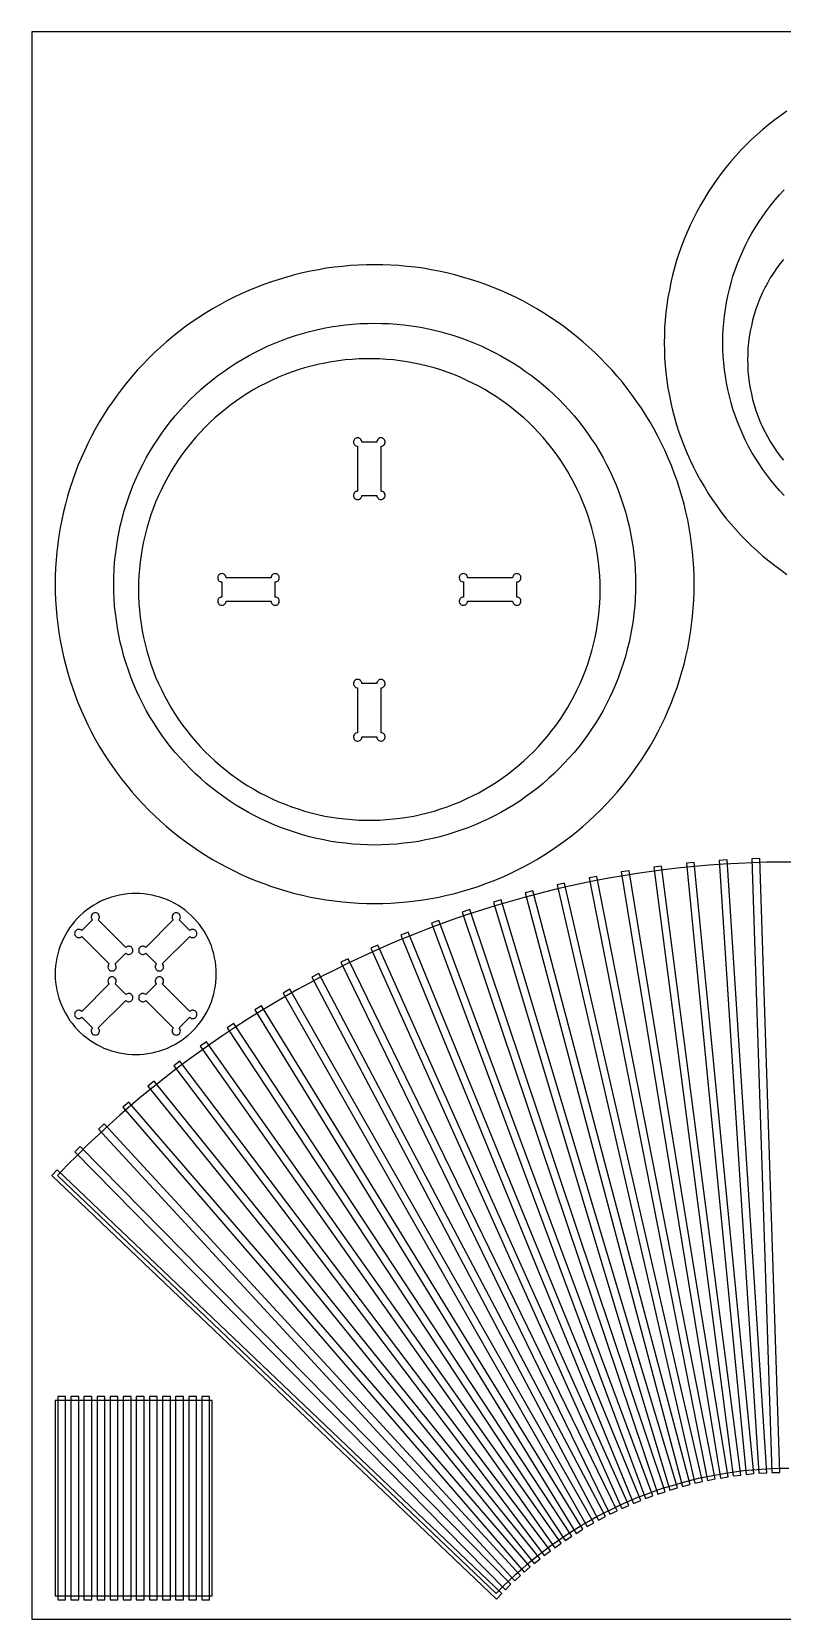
# Model space of a CAD drawing. Extents: x 0 to 2440, y 0 to 1220.
# Drawn here: x 0 to 577, y 0 to 1220 of the extents above; entities that cross this region are included whole.
import ezdxf

# ---------------------------------------------------------------- set-up
doc = ezdxf.new("R2010")
doc.units = 0
for name, color, linetype in [('COUPE', 1, 'Continuous'), ('PLANCHE', 8, 'Continuous'), ('POCHE_KERF_15MM', 5, 'Continuous')]:
    doc.layers.add(name, color=color, linetype=linetype)

msp = doc.modelspace()

# ---------------------------------------------------------------- linework, layer by layer
at = {"layer": 'COUPE'}
for points in [[(580.3, 1159), (575.6, 1155.6), (570.9, 1152.2), (566.3, 1148.6), (561.8, 1144.9), (557.4, 1141), (553.1, 1137.1), (549, 1133), (544.9, 1128.9), (541, 1124.6), (537.1, 1120.2), (533.4, 1115.7), (529.8, 1111.1), (526.4, 1106.4), (523, 1101.7), (519.8, 1096.8), (516.8, 1091.8), (513.8, 1086.8), (511, 1081.7), (508.4, 1076.5), (505.9, 1071.3), (503.5, 1066), (501.3, 1060.6), (499.2, 1055.1), (497.3, 1049.6), (495.5, 1044.1), (493.8, 1038.5), (492.4, 1032.9), (491, 1027.2), (489.9, 1021.5), (488.8, 1015.8), (488, 1010), (487.3, 1004.2), (486.7, 998.4), (486.3, 992.6), (486.1, 986.8), (486, 981), (486.1, 975.2), (486.3, 969.4), (486.7, 963.6), (487.3, 957.8), (488, 952), (488.8, 946.2), (489.9, 940.5), (491, 934.8), (492.4, 929.1), (493.8, 923.5), (495.5, 917.9), (497.3, 912.4), (499.2, 906.9), (501.3, 901.4), (503.5, 896), (505.9, 890.7), (508.4, 885.5), (511, 880.3), (513.8, 875.2), (516.8, 870.2), (519.8, 865.2), (523, 860.3), (526.4, 855.6), (529.8, 850.9), (533.4, 846.3), (537.1, 841.8), (541, 837.4), (544.9, 833.1), (549, 829), (553.1, 824.9), (557.4, 821), (561.8, 817.1), (566.3, 813.4), (570.9, 809.8), (575.6, 806.4), (580.3, 803)], [(578.1, 863.6), (574.5, 867.4), (571.1, 871.3), (567.9, 875.3), (564.7, 879.4), (561.7, 883.6), (558.8, 887.9), (556, 892.3), (553.3, 896.7), (550.8, 901.3), (548.5, 905.9), (546.3, 910.6), (544.2, 915.3), (542.3, 920.2), (540.5, 925), (538.8, 929.9), (537.4, 934.9), (536, 939.9), (534.9, 945), (533.8, 950.1), (533, 955.2), (532.3, 960.3), (531.7, 965.5), (531.3, 970.6), (531.1, 975.8), (531, 981), (531.1, 986.2), (531.3, 991.4), (531.7, 996.5), (532.3, 1001.7), (533, 1006.8), (533.8, 1011.9), (534.9, 1017), (536, 1022.1), (537.4, 1027.1), (538.8, 1032.1), (540.5, 1037), (542.3, 1041.8), (544.2, 1046.7), (546.3, 1051.4), (548.5, 1056.1), (550.8, 1060.7), (553.3, 1065.3), (556, 1069.7), (558.8, 1074.1), (561.7, 1078.4), (564.7, 1082.6), (567.9, 1086.7), (571.1, 1090.7), (574.5, 1094.6), (578.1, 1098.4)], [(577.6, 1045.1), (574.9, 1041.7), (572.3, 1038.1), (569.8, 1034.5), (567.4, 1030.8), (565.2, 1026.9), (563.2, 1023.1), (561.3, 1019.1), (559.5, 1015.1), (557.9, 1011), (556.4, 1006.8), (555.1, 1002.6), (553.9, 998.4), (552.9, 994.1), (552, 989.8), (551.3, 985.5), (550.7, 981.1), (550.3, 976.7), (550.1, 972.3), (550, 967.9), (550.1, 963.5), (550.3, 959.1), (550.7, 954.7), (551.3, 950.4), (552, 946), (552.9, 941.7), (553.9, 937.4), (555.1, 933.2), (556.4, 929), (557.9, 924.8), (559.5, 920.7), (561.3, 916.7), (563.2, 912.8), (565.2, 908.9), (567.4, 905.1), (569.8, 901.3), (572.3, 897.7), (574.9, 894.1), (577.6, 890.7)], [(587.2, 581.8), (576.1, 581.8), (564.9, 581.7), (553.8, 581.3), (542.7, 580.9), (531.6, 580.2), (520.5, 579.4), (509.4, 578.5), (498.4, 577.4), (487.3, 576.1), (476.3, 574.7), (465.3, 573.1), (454.3, 571.3), (443.4, 569.4), (432.4, 567.4), (421.5, 565.1), (410.7, 562.8), (399.8, 560.3), (389, 557.6), (378.3, 554.7), (367.6, 551.7), (356.9, 548.6), (346.3, 545.3), (335.7, 541.9), (325.2, 538.3), (314.7, 534.5), (304.3, 530.6), (294, 526.6), (283.7, 522.4), (273.4, 518), (263.2, 513.5), (253.1, 508.9), (243.1, 504.1), (233.1, 499.2), (223.2, 494.1), (213.4, 488.9), (203.6, 483.6), (194, 478.1), (184.4, 472.5), (174.9, 466.7), (165.4, 460.8), (156.1, 454.8), (146.8, 448.6), (137.7, 442.3), (128.6, 435.9), (119.6, 429.4), (110.7, 422.7), (101.9, 415.9), (93.2, 408.9), (84.6, 401.9), (76.1, 394.7), (67.8, 387.4), (59.5, 380), (51.3, 372.4), (43.2, 364.8), (35.3, 357), (27.4, 349.1), (19.7, 341.1), (356.9, 19.8), (361.7, 24.8), (366.7, 29.7), (371.8, 34.5), (377, 39.1), (382.3, 43.7), (387.7, 48.1), (393.2, 52.4), (398.8, 56.6), (404.5, 60.6), (410.3, 64.5), (416.1, 68.3), (422.1, 72), (428.1, 75.5), (434.2, 78.9), (440.4, 82.1), (446.7, 85.2), (453, 88.2), (459.4, 91), (465.8, 93.7), (472.3, 96.2), (478.9, 98.6), (485.5, 100.9), (492.2, 102.9), (498.9, 104.9), (505.6, 106.7), (512.4, 108.3), (519.2, 109.8), (526.1, 111.1), (533, 112.3), (539.9, 113.3), (546.8, 114.2), (553.7, 114.9), (560.7, 115.4), (567.7, 115.8), (574.6, 116), (581.6, 116.1)]]:
    msp.add_lwpolyline(points, dxfattribs=at)
for points in [[(509, 795.5), (508.9, 801.7), (508.7, 807.9), (508.3, 814.1), (507.7, 820.3), (507, 826.5), (506.2, 832.7), (505.1, 838.8), (504, 844.9), (502.6, 851), (501.2, 857), (499.5, 863), (497.7, 869), (495.8, 874.9), (493.7, 880.8), (491.5, 886.6), (489.1, 892.3), (486.6, 898), (483.9, 903.6), (481.1, 909.2), (478.2, 914.6), (475.1, 920), (471.8, 925.4), (468.5, 930.6), (465, 935.7), (461.4, 940.8), (457.6, 945.8), (453.8, 950.6), (449.8, 955.4), (445.7, 960.1), (441.4, 964.6), (437.1, 969.1), (432.6, 973.4), (428.1, 977.7), (423.4, 981.8), (418.6, 985.8), (413.8, 989.6), (408.8, 993.4), (403.7, 997), (398.6, 1000.5), (393.4, 1003.8), (388, 1007.1), (382.6, 1010.2), (377.2, 1013.1), (371.6, 1015.9), (366, 1018.6), (360.3, 1021.1), (354.6, 1023.5), (348.8, 1025.7), (342.9, 1027.8), (337, 1029.7), (331, 1031.5), (325, 1033.2), (319, 1034.6), (312.9, 1036), (306.8, 1037.1), (300.7, 1038.2), (294.5, 1039), (288.3, 1039.7), (282.1, 1040.3), (275.9, 1040.7), (269.7, 1040.9), (263.5, 1041), (257.3, 1040.9), (251.1, 1040.7), (244.9, 1040.3), (238.7, 1039.7), (232.5, 1039), (226.3, 1038.2), (220.2, 1037.1), (214.1, 1036), (208, 1034.6), (202, 1033.2), (196, 1031.5), (190, 1029.7), (184.1, 1027.8), (178.2, 1025.7), (172.4, 1023.5), (166.7, 1021.1), (161, 1018.6), (155.4, 1015.9), (149.8, 1013.1), (144.4, 1010.2), (139, 1007.1), (133.6, 1003.8), (128.4, 1000.5), (123.3, 997), (118.2, 993.4), (113.2, 989.6), (108.4, 985.8), (103.6, 981.8), (98.9, 977.7), (94.4, 973.4), (89.9, 969.1), (85.6, 964.6), (81.3, 960.1), (77.2, 955.4), (73.2, 950.6), (69.4, 945.8), (65.6, 940.8), (62, 935.7), (58.5, 930.6), (55.2, 925.4), (51.9, 920), (48.8, 914.6), (45.9, 909.2), (43.1, 903.6), (40.4, 898), (37.9, 892.3), (35.5, 886.6), (33.3, 880.8), (31.2, 874.9), (29.3, 869), (27.5, 863), (25.8, 857), (24.4, 851), (23, 844.9), (21.9, 838.8), (20.8, 832.7), (20, 826.5), (19.3, 820.3), (18.7, 814.1), (18.3, 807.9), (18.1, 801.7), (18, 795.5), (18.1, 789.3), (18.3, 783.1), (18.7, 776.9), (19.3, 770.7), (20, 764.5), (20.8, 758.3), (21.9, 752.2), (23, 746.1), (24.4, 740), (25.8, 734), (27.5, 728), (29.3, 722), (31.2, 716.1), (33.3, 710.2), (35.5, 704.4), (37.9, 698.7), (40.4, 693), (43.1, 687.4), (45.9, 681.8), (48.8, 676.4), (51.9, 671), (55.2, 665.6), (58.5, 660.4), (62, 655.3), (65.6, 650.2), (69.4, 645.2), (73.2, 640.4), (77.2, 635.6), (81.3, 630.9), (85.6, 626.4), (89.9, 621.9), (94.4, 617.6), (98.9, 613.3), (103.6, 609.2), (108.4, 605.2), (113.2, 601.4), (118.2, 597.6), (123.3, 594), (128.4, 590.5), (133.6, 587.2), (139, 583.9), (144.4, 580.8), (149.8, 577.9), (155.4, 575.1), (161, 572.4), (166.7, 569.9), (172.4, 567.5), (178.2, 565.3), (184.1, 563.2), (190, 561.3), (196, 559.5), (202, 557.8), (208, 556.4), (214.1, 555), (220.2, 553.9), (226.3, 552.8), (232.5, 552), (238.7, 551.3), (244.9, 550.7), (251.1, 550.3), (257.3, 550.1), (263.5, 550), (269.7, 550.1), (275.9, 550.3), (282.1, 550.7), (288.3, 551.3), (294.5, 552), (300.7, 552.8), (306.8, 553.9), (312.9, 555), (319, 556.4), (325, 557.8), (331, 559.5), (337, 561.3), (342.9, 563.2), (348.8, 565.3), (354.6, 567.5), (360.3, 569.9), (366, 572.4), (371.6, 575.1), (377.2, 577.9), (382.6, 580.8), (388, 583.9), (393.4, 587.2), (398.6, 590.5), (403.7, 594), (408.8, 597.6), (413.8, 601.4), (418.6, 605.2), (423.4, 609.2), (428.1, 613.3), (432.6, 617.6), (437.1, 621.9), (441.4, 626.4), (445.7, 630.9), (449.8, 635.6), (453.8, 640.4), (457.6, 645.2), (461.4, 650.2), (465, 655.3), (468.5, 660.4), (471.8, 665.6), (475.1, 671), (478.2, 676.4), (481.1, 681.8), (483.9, 687.4), (486.6, 693), (489.1, 698.7), (491.5, 704.4), (493.7, 710.2), (495.8, 716.1), (497.7, 722), (499.5, 728), (501.2, 734), (502.6, 740), (504, 746.1), (505.1, 752.2), (506.2, 758.3), (507, 764.5), (507.7, 770.7), (508.3, 776.9), (508.7, 783.1), (508.9, 789.3)], [(63, 795.5), (63.1, 801.1), (63.3, 806.7), (63.7, 812.4), (64.3, 817.9), (65, 823.5), (65.8, 829.1), (66.9, 834.6), (68, 840.1), (69.4, 845.6), (70.8, 851), (72.5, 856.4), (74.3, 861.7), (76.2, 867), (78.3, 872.2), (80.5, 877.4), (82.9, 882.5), (85.4, 887.5), (88, 892.5), (90.8, 897.4), (93.7, 902.2), (96.8, 906.9), (100, 911.5), (103.3, 916.1), (106.7, 920.5), (110.3, 924.9), (114, 929.1), (117.8, 933.2), (121.7, 937.3), (125.8, 941.2), (129.9, 945), (134.1, 948.7), (138.5, 952.3), (142.9, 955.7), (147.5, 959), (152.1, 962.2), (156.8, 965.3), (161.6, 968.2), (166.5, 971), (171.5, 973.6), (176.5, 976.1), (181.6, 978.5), (186.8, 980.7), (192, 982.8), (197.3, 984.7), (202.6, 986.5), (208, 988.2), (213.4, 989.6), (218.9, 991), (224.4, 992.1), (229.9, 993.2), (235.5, 994), (241.1, 994.7), (246.6, 995.3), (252.3, 995.7), (257.9, 995.9), (263.5, 996), (269.1, 995.9), (274.7, 995.7), (280.4, 995.3), (285.9, 994.7), (291.5, 994), (297.1, 993.2), (302.6, 992.1), (308.1, 991), (313.6, 989.6), (319, 988.2), (324.4, 986.5), (329.7, 984.7), (335, 982.8), (340.2, 980.7), (345.4, 978.5), (350.5, 976.1), (355.5, 973.6), (360.5, 971), (365.4, 968.2), (370.2, 965.3), (374.9, 962.2), (379.5, 959), (384.1, 955.7), (388.5, 952.3), (392.9, 948.7), (397.1, 945), (401.2, 941.2), (405.3, 937.3), (409.2, 933.2), (413, 929.1), (416.7, 924.9), (420.3, 920.5), (423.7, 916.1), (427, 911.5), (430.2, 906.9), (433.3, 902.2), (436.2, 897.4), (439, 892.5), (441.6, 887.5), (444.1, 882.5), (446.5, 877.4), (448.7, 872.2), (450.8, 867), (452.7, 861.7), (454.5, 856.4), (456.2, 851), (457.6, 845.6), (459, 840.1), (460.1, 834.6), (461.2, 829.1), (462, 823.5), (462.7, 817.9), (463.3, 812.4), (463.7, 806.7), (463.9, 801.1), (464, 795.5), (463.9, 789.9), (463.7, 784.3), (463.3, 778.6), (462.7, 773.1), (462, 767.5), (461.2, 761.9), (460.1, 756.4), (459, 750.9), (457.6, 745.4), (456.2, 740), (454.5, 734.6), (452.7, 729.3), (450.8, 724), (448.7, 718.8), (446.5, 713.6), (444.1, 708.5), (441.6, 703.5), (439, 698.5), (436.2, 693.6), (433.3, 688.8), (430.2, 684.1), (427, 679.5), (423.7, 674.9), (420.3, 670.5), (416.7, 666.1), (413, 661.9), (409.2, 657.8), (405.3, 653.7), (401.2, 649.8), (397.1, 646), (392.9, 642.3), (388.5, 638.7), (384.1, 635.3), (379.5, 632), (374.9, 628.8), (370.2, 625.7), (365.4, 622.8), (360.5, 620), (355.5, 617.4), (350.5, 614.9), (345.4, 612.5), (340.2, 610.3), (335, 608.2), (329.7, 606.3), (324.4, 604.5), (319, 602.8), (313.6, 601.4), (308.1, 600), (302.6, 598.9), (297.1, 597.8), (291.5, 597), (285.9, 596.3), (280.4, 595.7), (274.7, 595.3), (269.1, 595.1), (263.5, 595), (257.9, 595.1), (252.3, 595.3), (246.6, 595.7), (241.1, 596.3), (235.5, 597), (229.9, 597.8), (224.4, 598.9), (218.9, 600), (213.4, 601.4), (208, 602.8), (202.6, 604.5), (197.3, 606.3), (192, 608.2), (186.8, 610.3), (181.6, 612.5), (176.5, 614.9), (171.5, 617.4), (166.5, 620), (161.6, 622.8), (156.8, 625.7), (152.1, 628.8), (147.5, 632), (142.9, 635.3), (138.5, 638.7), (134.1, 642.3), (129.9, 646), (125.8, 649.8), (121.7, 653.7), (117.8, 657.8), (114, 661.9), (110.3, 666.1), (106.7, 670.5), (103.3, 674.9), (100, 679.5), (96.8, 684.1), (93.7, 688.8), (90.8, 693.6), (88, 698.5), (85.4, 703.5), (82.9, 708.5), (80.5, 713.6), (78.3, 718.8), (76.2, 724), (74.3, 729.3), (72.5, 734.6), (70.8, 740), (69.4, 745.4), (68, 750.9), (66.9, 756.4), (65.8, 761.9), (65, 767.5), (64.3, 773.1), (63.7, 778.6), (63.3, 784.3), (63.1, 789.9)], [(436.7, 791.4), (436.7, 796.7), (436.4, 802), (436, 807.3), (435.5, 812.5), (434.8, 817.8), (433.9, 823), (432.9, 828.3), (431.7, 833.4), (430.4, 838.6), (428.9, 843.7), (427.2, 848.7), (425.4, 853.7), (423.5, 858.6), (421.4, 863.5), (419.2, 868.3), (416.8, 873.1), (414.3, 877.8), (411.6, 882.3), (408.8, 886.9), (405.9, 891.3), (402.9, 895.6), (399.7, 899.9), (396.4, 904), (392.9, 908.1), (389.4, 912), (385.7, 915.9), (381.9, 919.6), (378.1, 923.2), (374.1, 926.7), (370, 930), (365.8, 933.3), (361.5, 936.4), (357.1, 939.4), (352.6, 942.3), (348.1, 945), (343.4, 947.6), (338.7, 950), (333.9, 952.3), (329.1, 954.5), (324.2, 956.5), (319.2, 958.3), (314.2, 960.1), (309.1, 961.6), (304, 963), (298.8, 964.3), (293.7, 965.4), (288.4, 966.3), (283.2, 967.1), (277.9, 967.8), (272.6, 968.2), (267.3, 968.6), (262, 968.7), (256.7, 968.7), (251.4, 968.6), (246.1, 968.2), (240.8, 967.8), (235.6, 967.1), (230.3, 966.3), (225.1, 965.4), (219.9, 964.3), (214.7, 963), (209.6, 961.6), (204.6, 960.1), (199.5, 958.3), (194.6, 956.5), (189.7, 954.5), (184.8, 952.3), (180, 950), (175.3, 947.6), (170.7, 945), (166.1, 942.3), (161.7, 939.4), (157.3, 936.4), (153, 933.3), (148.8, 930), (144.7, 926.7), (140.7, 923.2), (136.8, 919.6), (133, 915.9), (129.3, 912), (125.8, 908.1), (122.4, 904), (119.1, 899.9), (115.9, 895.6), (112.8, 891.3), (109.9, 886.9), (107.1, 882.3), (104.5, 877.8), (101.9, 873.1), (99.6, 868.3), (97.3, 863.5), (95.2, 858.6), (93.3, 853.7), (91.5, 848.7), (89.9, 843.7), (88.4, 838.6), (87.1, 833.4), (85.9, 828.3), (84.9, 823), (84, 817.8), (83.3, 812.5), (82.7, 807.3), (82.3, 802), (82.1, 796.7), (82, 791.4), (82.1, 786.1), (82.3, 780.8), (82.7, 775.5), (83.3, 770.2), (84, 764.9), (84.9, 759.7), (85.9, 754.5), (87.1, 749.3), (88.4, 744.2), (89.9, 739.1), (91.5, 734), (93.3, 729), (95.2, 724.1), (97.3, 719.2), (99.6, 714.4), (101.9, 709.7), (104.5, 705), (107.1, 700.4), (109.9, 695.9), (112.8, 691.5), (115.9, 687.1), (119.1, 682.9), (122.4, 678.7), (125.8, 674.7), (129.3, 670.7), (133, 666.9), (136.8, 663.2), (140.7, 659.6), (144.7, 656.1), (148.8, 652.7), (153, 649.5), (157.3, 646.3), (161.7, 643.3), (166.1, 640.5), (170.7, 637.8), (175.3, 635.2), (180, 632.7), (184.8, 630.4), (189.7, 628.3), (194.6, 626.3), (199.5, 624.4), (204.6, 622.7), (209.6, 621.1), (214.7, 619.7), (219.9, 618.4), (225.1, 617.3), (230.3, 616.4), (235.6, 615.6), (240.8, 615), (246.1, 614.5), (251.4, 614.2), (256.7, 614), (262, 614), (267.3, 614.2), (272.6, 614.5), (277.9, 615), (283.2, 615.6), (288.4, 616.4), (293.7, 617.3), (298.8, 618.4), (304, 619.7), (309.1, 621.1), (314.2, 622.7), (319.2, 624.4), (324.2, 626.3), (329.1, 628.3), (333.9, 630.4), (338.7, 632.7), (343.4, 635.2), (348.1, 637.8), (352.6, 640.5), (357.1, 643.3), (361.5, 646.3), (365.8, 649.5), (370, 652.7), (374.1, 656.1), (378.1, 659.6), (381.9, 663.2), (385.7, 666.9), (389.4, 670.7), (392.9, 674.7), (396.4, 678.7), (399.7, 682.9), (402.9, 687.1), (405.9, 691.5), (408.8, 695.9), (411.6, 700.4), (414.3, 705), (416.8, 709.7), (419.2, 714.4), (421.4, 719.2), (423.5, 724.1), (425.4, 729), (427.2, 734), (428.9, 739.1), (430.4, 744.2), (431.7, 749.3), (432.9, 754.5), (433.9, 759.7), (434.8, 764.9), (435.5, 770.2), (436, 775.5), (436.4, 780.8), (436.7, 786.1)], [(265.2, 863.7), (265.2, 863), (265.5, 862.4), (265.8, 861.8), (266.3, 861.3), (266.8, 860.9), (267.5, 860.6), (268.1, 860.5), (268.8, 860.5), (269.5, 860.7), (270.1, 861), (270.6, 861.4), (271.1, 862), (271.4, 862.6), (271.5, 863.2), (271.6, 863.9), (271.4, 864.6), (271.2, 865.2), (270.8, 865.8), (270.3, 866.3), (269.7, 866.6), (269.1, 866.8), (268.4, 866.9), (268.4, 901.5), (269.1, 901.6), (269.7, 901.8), (270.3, 902.1), (270.8, 902.6), (271.2, 903.2), (271.4, 903.8), (271.6, 904.5), (271.5, 905.1), (271.4, 905.8), (271.1, 906.4), (270.6, 907), (270.1, 907.4), (269.5, 907.7), (268.8, 907.9), (268.1, 907.9), (267.5, 907.8), (266.8, 907.5), (266.3, 907.1), (265.8, 906.6), (265.5, 906), (265.2, 905.4), (265.2, 904.7), (253.6, 904.7), (253.5, 905.4), (253.3, 906), (252.9, 906.6), (252.5, 907.1), (251.9, 907.5), (251.3, 907.8), (250.6, 907.9), (249.9, 907.9), (249.3, 907.7), (248.6, 907.4), (248.1, 907), (247.7, 906.4), (247.4, 905.8), (247.2, 905.1), (247.2, 904.5), (247.3, 903.8), (247.6, 903.2), (248, 902.6), (248.5, 902.1), (249, 901.8), (249.7, 901.6), (250.4, 901.5), (250.4, 866.9), (249.7, 866.8), (249, 866.6), (248.5, 866.3), (248, 865.8), (247.6, 865.2), (247.3, 864.6), (247.2, 863.9), (247.2, 863.2), (247.4, 862.6), (247.7, 862), (248.1, 861.4), (248.6, 861), (249.3, 860.7), (249.9, 860.5), (250.6, 860.5), (251.3, 860.6), (251.9, 860.9), (252.5, 861.3), (252.9, 861.8), (253.3, 862.4), (253.5, 863), (253.6, 863.7)], [(146.1, 785.6), (145.4, 785.5), (144.7, 785.3), (144.1, 784.9), (143.6, 784.5), (143.2, 783.9), (143, 783.3), (142.9, 782.6), (142.9, 781.9), (143.1, 781.3), (143.4, 780.6), (143.8, 780.1), (144.3, 779.7), (144.9, 779.4), (145.6, 779.2), (146.3, 779.2), (147, 779.3), (147.6, 779.6), (148.2, 780), (148.6, 780.5), (149, 781), (149.2, 781.7), (149.3, 782.4), (183.9, 782.4), (183.9, 781.7), (184.1, 781), (184.5, 780.5), (185, 780), (185.5, 779.6), (186.2, 779.3), (186.8, 779.2), (187.5, 779.2), (188.2, 779.4), (188.8, 779.7), (189.3, 780.1), (189.7, 780.6), (190.1, 781.3), (190.2, 781.9), (190.2, 782.6), (190.1, 783.3), (189.9, 783.9), (189.5, 784.5), (189, 784.9), (188.4, 785.3), (187.7, 785.5), (187.1, 785.6), (187.1, 797.2), (187.7, 797.2), (188.4, 797.5), (189, 797.8), (189.5, 798.3), (189.9, 798.8), (190.1, 799.5), (190.2, 800.1), (190.2, 800.8), (190.1, 801.5), (189.7, 802.1), (189.3, 802.6), (188.8, 803.1), (188.2, 803.4), (187.5, 803.5), (186.8, 803.6), (186.2, 803.4), (185.5, 803.2), (185, 802.8), (184.5, 802.3), (184.1, 801.7), (183.9, 801.1), (183.9, 800.4), (149.3, 800.4), (149.2, 801.1), (149, 801.7), (148.6, 802.3), (148.2, 802.8), (147.6, 803.2), (147, 803.4), (146.3, 803.6), (145.6, 803.5), (144.9, 803.4), (144.3, 803.1), (143.8, 802.6), (143.4, 802.1), (143.1, 801.5), (142.9, 800.8), (142.9, 800.1), (143, 799.5), (143.2, 798.8), (143.6, 798.3), (144.1, 797.8), (144.7, 797.5), (145.4, 797.2), (146.1, 797.2)], [(331.7, 785.6), (331, 785.5), (330.4, 785.3), (329.8, 784.9), (329.3, 784.5), (328.9, 783.9), (328.6, 783.3), (328.5, 782.6), (328.5, 781.9), (328.7, 781.3), (329, 780.6), (329.4, 780.1), (330, 779.7), (330.6, 779.4), (331.2, 779.2), (331.9, 779.2), (332.6, 779.3), (333.2, 779.6), (333.8, 780), (334.3, 780.5), (334.6, 781), (334.8, 781.7), (334.9, 782.4), (369.5, 782.4), (369.6, 781.7), (369.8, 781), (370.1, 780.5), (370.6, 780), (371.2, 779.6), (371.8, 779.3), (372.5, 779.2), (373.1, 779.2), (373.8, 779.4), (374.4, 779.7), (375, 780.1), (375.4, 780.6), (375.7, 781.3), (375.9, 781.9), (375.9, 782.6), (375.8, 783.3), (375.5, 783.9), (375.1, 784.5), (374.6, 784.9), (374, 785.3), (373.4, 785.5), (372.7, 785.6), (372.7, 797.2), (373.4, 797.2), (374, 797.5), (374.6, 797.8), (375.1, 798.3), (375.5, 798.8), (375.8, 799.5), (375.9, 800.1), (375.9, 800.8), (375.7, 801.5), (375.4, 802.1), (375, 802.6), (374.4, 803.1), (373.8, 803.4), (373.1, 803.5), (372.5, 803.6), (371.8, 803.4), (371.2, 803.2), (370.6, 802.8), (370.1, 802.3), (369.8, 801.7), (369.6, 801.1), (369.5, 800.4), (334.9, 800.4), (334.8, 801.1), (334.6, 801.7), (334.3, 802.3), (333.8, 802.8), (333.2, 803.2), (332.6, 803.4), (331.9, 803.6), (331.2, 803.5), (330.6, 803.4), (330, 803.1), (329.4, 802.6), (329, 802.1), (328.7, 801.5), (328.5, 800.8), (328.5, 800.1), (328.6, 799.5), (328.9, 798.8), (329.3, 798.3), (329.8, 797.8), (330.4, 797.5), (331, 797.2), (331.7, 797.2)], [(265.2, 678.1), (265.2, 677.4), (265.5, 676.7), (265.8, 676.1), (266.3, 675.6), (266.8, 675.2), (267.5, 675), (268.1, 674.9), (268.8, 674.9), (269.5, 675.1), (270.1, 675.4), (270.6, 675.8), (271.1, 676.3), (271.4, 676.9), (271.5, 677.6), (271.6, 678.3), (271.4, 679), (271.2, 679.6), (270.8, 680.2), (270.3, 680.6), (269.7, 681), (269.1, 681.2), (268.4, 681.3), (268.4, 715.9), (269.1, 715.9), (269.7, 716.1), (270.3, 716.5), (270.8, 717), (271.2, 717.5), (271.4, 718.2), (271.6, 718.8), (271.5, 719.5), (271.4, 720.2), (271.1, 720.8), (270.6, 721.3), (270.1, 721.7), (269.5, 722.1), (268.8, 722.2), (268.1, 722.2), (267.5, 722.1), (266.8, 721.9), (266.3, 721.5), (265.8, 721), (265.5, 720.4), (265.2, 719.7), (265.2, 719.1), (253.6, 719.1), (253.5, 719.7), (253.3, 720.4), (252.9, 721), (252.5, 721.5), (251.9, 721.9), (251.3, 722.1), (250.6, 722.2), (249.9, 722.2), (249.3, 722.1), (248.6, 721.7), (248.1, 721.3), (247.7, 720.8), (247.4, 720.2), (247.2, 719.5), (247.2, 718.8), (247.3, 718.2), (247.6, 717.5), (248, 717), (248.5, 716.5), (249, 716.1), (249.7, 715.9), (250.4, 715.9), (250.4, 681.3), (249.7, 681.2), (249, 681), (248.5, 680.6), (248, 680.2), (247.6, 679.6), (247.3, 679), (247.2, 678.3), (247.2, 677.6), (247.4, 676.9), (247.7, 676.3), (248.1, 675.8), (248.6, 675.4), (249.3, 675.1), (249.9, 674.9), (250.6, 674.9), (251.3, 675), (251.9, 675.2), (252.5, 675.6), (252.9, 676.1), (253.3, 676.7), (253.5, 677.4), (253.6, 678.1)], [(141.8, 495.9), (141.7, 499), (141.5, 502.2), (141.1, 505.3), (140.5, 508.4), (139.8, 511.4), (139, 514.4), (138, 517.4), (136.8, 520.3), (135.5, 523.2), (134, 525.9), (132.4, 528.7), (130.7, 531.3), (128.9, 533.8), (126.9, 536.2), (124.8, 538.6), (122.6, 540.8), (120.2, 542.9), (117.8, 544.9), (115.3, 546.7), (112.7, 548.4), (109.9, 550), (107.2, 551.5), (104.3, 552.8), (101.4, 554), (98.4, 555), (95.4, 555.8), (92.4, 556.5), (89.3, 557.1), (86.2, 557.5), (83, 557.7), (79.9, 557.8), (76.8, 557.7), (73.6, 557.5), (70.5, 557.1), (67.4, 556.5), (64.4, 555.8), (61.4, 555), (58.4, 554), (55.5, 552.8), (52.6, 551.5), (49.9, 550), (47.2, 548.4), (44.5, 546.7), (42, 544.9), (39.6, 542.9), (37.3, 540.8), (35, 538.6), (32.9, 536.2), (31, 533.8), (29.1, 531.3), (27.4, 528.7), (25.8, 525.9), (24.3, 523.2), (23, 520.3), (21.9, 517.4), (20.8, 514.4), (20, 511.4), (19.3, 508.4), (18.7, 505.3), (18.3, 502.2), (18.1, 499), (18, 495.9), (18.1, 492.8), (18.3, 489.6), (18.7, 486.5), (19.3, 483.4), (20, 480.4), (20.8, 477.4), (21.9, 474.4), (23, 471.5), (24.3, 468.6), (25.8, 465.9), (27.4, 463.2), (29.1, 460.5), (31, 458), (32.9, 455.6), (35, 453.3), (37.3, 451), (39.6, 448.9), (42, 447), (44.5, 445.1), (47.2, 443.4), (49.9, 441.8), (52.6, 440.3), (55.5, 439), (58.4, 437.9), (61.4, 436.8), (64.4, 436), (67.4, 435.3), (70.5, 434.7), (73.6, 434.3), (76.8, 434.1), (79.9, 434), (83, 434.1), (86.2, 434.3), (89.3, 434.7), (92.4, 435.3), (95.4, 436), (98.4, 436.8), (101.4, 437.9), (104.3, 439), (107.2, 440.3), (109.9, 441.8), (112.7, 443.4), (115.3, 445.1), (117.8, 447), (120.2, 448.9), (122.6, 451), (124.8, 453.3), (126.9, 455.6), (128.9, 458), (130.7, 460.5), (132.4, 463.2), (134, 465.9), (135.5, 468.6), (136.8, 471.5), (138, 474.4), (139, 477.4), (139.8, 480.4), (140.5, 483.4), (141.1, 486.5), (141.5, 489.6), (141.7, 492.8)], [(72.2, 511.8), (72.7, 511.4), (73.3, 511.1), (74, 510.9), (74.7, 510.9), (75.4, 511), (76, 511.3), (76.6, 511.7), (77, 512.2), (77.4, 512.7), (77.6, 513.4), (77.7, 514.1), (77.6, 514.8), (77.4, 515.4), (77, 516), (76.6, 516.5), (76, 516.9), (75.4, 517.1), (74.7, 517.3), (74, 517.2), (73.3, 517.1), (72.7, 516.8), (72.2, 516.3), (51.1, 537.4), (51.5, 538), (51.8, 538.6), (52, 539.3), (52, 539.9), (51.9, 540.6), (51.6, 541.2), (51.2, 541.8), (50.7, 542.3), (50.2, 542.6), (49.5, 542.8), (48.8, 542.9), (48.2, 542.8), (47.5, 542.6), (46.9, 542.3), (46.4, 541.8), (46, 541.2), (45.8, 540.6), (45.6, 539.9), (45.7, 539.3), (45.8, 538.6), (46.1, 538), (46.6, 537.4), (38.4, 529.2), (37.8, 529.7), (37.2, 530), (36.6, 530.1), (35.9, 530.2), (35.2, 530.1), (34.6, 529.8), (34, 529.4), (33.5, 528.9), (33.2, 528.3), (33, 527.7), (32.9, 527), (33, 526.3), (33.2, 525.7), (33.5, 525.1), (34, 524.6), (34.6, 524.2), (35.2, 523.9), (35.9, 523.8), (36.6, 523.8), (37.2, 524), (37.8, 524.3), (38.4, 524.7), (59.5, 503.6), (59, 503.1), (58.7, 502.5), (58.6, 501.8), (58.5, 501.1), (58.7, 500.4), (58.9, 499.8), (59.3, 499.3), (59.8, 498.8), (60.4, 498.4), (61.1, 498.2), (61.7, 498.2), (62.4, 498.2), (63.1, 498.4), (63.7, 498.8), (64.2, 499.3), (64.5, 499.8), (64.8, 500.4), (64.9, 501.1), (64.9, 501.8), (64.7, 502.5), (64.4, 503.1), (64, 503.6)], [(95.8, 503.6), (95.4, 503.1), (95.1, 502.5), (94.9, 501.8), (94.9, 501.1), (95, 500.4), (95.3, 499.8), (95.7, 499.3), (96.2, 498.8), (96.7, 498.4), (97.4, 498.2), (98.1, 498.2), (98.8, 498.2), (99.4, 498.4), (100, 498.8), (100.5, 499.3), (100.9, 499.8), (101.1, 500.4), (101.3, 501.1), (101.2, 501.8), (101.1, 502.5), (100.8, 503.1), (100.3, 503.6), (121.4, 524.7), (122, 524.3), (122.6, 524), (123.3, 523.8), (123.9, 523.8), (124.6, 523.9), (125.2, 524.2), (125.8, 524.6), (126.3, 525.1), (126.6, 525.7), (126.8, 526.3), (126.9, 527), (126.8, 527.7), (126.6, 528.3), (126.3, 528.9), (125.8, 529.4), (125.2, 529.8), (124.6, 530.1), (123.9, 530.2), (123.3, 530.1), (122.6, 530), (122, 529.7), (121.4, 529.2), (113.2, 537.4), (113.7, 538), (114, 538.6), (114.1, 539.3), (114.2, 539.9), (114.1, 540.6), (113.8, 541.2), (113.4, 541.8), (112.9, 542.3), (112.3, 542.6), (111.7, 542.8), (111, 542.9), (110.3, 542.8), (109.7, 542.6), (109.1, 542.3), (108.6, 541.8), (108.2, 541.2), (107.9, 540.6), (107.8, 539.9), (107.8, 539.3), (108, 538.6), (108.3, 538), (108.7, 537.4), (87.6, 516.3), (87.1, 516.8), (86.5, 517.1), (85.8, 517.2), (85.1, 517.3), (84.4, 517.1), (83.8, 516.9), (83.3, 516.5), (82.8, 516), (82.4, 515.4), (82.2, 514.8), (82.2, 514.1), (82.2, 513.4), (82.4, 512.7), (82.8, 512.2), (83.3, 511.7), (83.8, 511.3), (84.4, 511), (85.1, 510.9), (85.8, 510.9), (86.5, 511.1), (87.1, 511.4), (87.6, 511.8)], [(46.6, 454.4), (46.1, 453.8), (45.8, 453.2), (45.7, 452.6), (45.6, 451.9), (45.8, 451.2), (46, 450.6), (46.4, 450), (46.9, 449.5), (47.5, 449.2), (48.2, 449), (48.8, 448.9), (49.5, 449), (50.2, 449.2), (50.7, 449.5), (51.2, 450), (51.6, 450.6), (51.9, 451.2), (52, 451.9), (52, 452.6), (51.8, 453.2), (51.5, 453.8), (51.1, 454.4), (72.2, 475.5), (72.7, 475), (73.3, 474.7), (74, 474.6), (74.7, 474.5), (75.4, 474.7), (76, 474.9), (76.6, 475.3), (77, 475.8), (77.4, 476.4), (77.6, 477.1), (77.7, 477.7), (77.6, 478.4), (77.4, 479.1), (77, 479.7), (76.6, 480.2), (76, 480.5), (75.4, 480.8), (74.7, 480.9), (74, 480.9), (73.3, 480.7), (72.7, 480.4), (72.2, 480), (64, 488.2), (64.4, 488.7), (64.7, 489.3), (64.9, 490), (64.9, 490.7), (64.8, 491.4), (64.5, 492), (64.2, 492.6), (63.7, 493), (63.1, 493.4), (62.4, 493.6), (61.7, 493.7), (61.1, 493.6), (60.4, 493.4), (59.8, 493), (59.3, 492.6), (58.9, 492), (58.7, 491.4), (58.5, 490.7), (58.6, 490), (58.7, 489.3), (59, 488.7), (59.5, 488.2), (38.4, 467.1), (37.8, 467.5), (37.2, 467.8), (36.6, 468), (35.9, 468), (35.2, 467.9), (34.6, 467.6), (34, 467.2), (33.5, 466.7), (33.2, 466.2), (33, 465.5), (32.9, 464.8), (33, 464.2), (33.2, 463.5), (33.5, 462.9), (34, 462.4), (34.6, 462), (35.2, 461.8), (35.9, 461.6), (36.6, 461.7), (37.2, 461.8), (37.8, 462.1), (38.4, 462.6)], [(121.4, 462.6), (122, 462.1), (122.6, 461.8), (123.3, 461.7), (123.9, 461.6), (124.6, 461.8), (125.2, 462), (125.8, 462.4), (126.3, 462.9), (126.6, 463.5), (126.8, 464.2), (126.9, 464.8), (126.8, 465.5), (126.6, 466.2), (126.3, 466.7), (125.8, 467.2), (125.2, 467.6), (124.6, 467.9), (123.9, 468), (123.3, 468), (122.6, 467.8), (122, 467.5), (121.4, 467.1), (100.3, 488.2), (100.8, 488.7), (101.1, 489.3), (101.2, 490), (101.3, 490.7), (101.1, 491.4), (100.9, 492), (100.5, 492.6), (100, 493), (99.4, 493.4), (98.8, 493.6), (98.1, 493.7), (97.4, 493.6), (96.7, 493.4), (96.2, 493), (95.7, 492.6), (95.3, 492), (95, 491.4), (94.9, 490.7), (94.9, 490), (95.1, 489.3), (95.4, 488.7), (95.8, 488.2), (87.6, 480), (87.1, 480.4), (86.5, 480.7), (85.8, 480.9), (85.1, 480.9), (84.4, 480.8), (83.8, 480.5), (83.3, 480.2), (82.8, 479.7), (82.4, 479.1), (82.2, 478.4), (82.2, 477.7), (82.2, 477.1), (82.4, 476.4), (82.8, 475.8), (83.3, 475.3), (83.8, 474.9), (84.4, 474.7), (85.1, 474.5), (85.8, 474.6), (86.5, 474.7), (87.1, 475), (87.6, 475.5), (108.7, 454.4), (108.3, 453.8), (108, 453.2), (107.8, 452.6), (107.8, 451.9), (107.9, 451.2), (108.2, 450.6), (108.6, 450), (109.1, 449.5), (109.7, 449.2), (110.3, 449), (111, 448.9), (111.7, 449), (112.3, 449.2), (112.9, 449.5), (113.4, 450), (113.8, 450.6), (114.1, 451.2), (114.2, 451.9), (114.1, 452.6), (114, 453.2), (113.7, 453.8), (113.2, 454.4)], [(18, 18), (138.6, 18), (138.6, 168), (18, 168)]]:
    msp.add_lwpolyline(points, close=True, dxfattribs=at)
at = {"layer": 'PLANCHE'}
msp.add_lwpolyline([(0, 0), (2440, 0), (2440, 1220), (0, 1220)], close=True, dxfattribs=at)
at = {"layer": 'POCHE_KERF_15MM'}
for points in [[(529.1, 108.5), (535, 109.5), (459, 575.2), (453, 574.3)], [(538.9, 110.1), (544.9, 110.8), (483.9, 578.8), (478, 578)], [(548.8, 111.3), (554.8, 111.9), (509, 581.6), (503.1, 581)], [(558.7, 112.2), (564.7, 112.6), (534.2, 583.5), (528.2, 583.1)], [(568.7, 112.8), (574.7, 112.9), (559.4, 584.6), (553.4, 584.4)], [(509.6, 104.5), (515.5, 105.8), (409.4, 565.7), (403.6, 564.3)], [(519.3, 106.7), (525.2, 107.8), (434.1, 570.9), (428.2, 569.7)], [(490.4, 99.2), (496.2, 100.9), (360.6, 552.9), (354.9, 551.2)], [(500, 102), (505.8, 103.5), (384.9, 559.7), (379.1, 558.2)], [(471.6, 92.7), (477.3, 94.8), (312.7, 537.1), (307.1, 535)], [(481, 96.1), (486.7, 98), (336.5, 545.4), (330.8, 543.5)], [(462.4, 89), (467.9, 91.2), (289.2, 528), (283.6, 525.7)], [(453.3, 85), (458.8, 87.4), (265.9, 518.1), (260.5, 515.7)], [(444.3, 80.7), (449.7, 83.3), (243, 507.5), (237.6, 504.9)], [(435.5, 76.1), (440.8, 78.9), (220.5, 496.2), (215.2, 493.4)], [(426.8, 71.2), (432, 74.2), (198.3, 484.2), (193.1, 481.2)], [(418.3, 66), (423.4, 69.2), (176.6, 471.4), (171.4, 468.3)], [(409.9, 60.6), (414.9, 63.9), (155.2, 457.9), (150.2, 454.6)], [(401.8, 54.9), (406.7, 58.4), (134.3, 443.8), (129.4, 440.3)], [(393.8, 49), (398.6, 52.6), (113.9, 429), (109.1, 425.4)], [(386, 42.8), (390.7, 46.5), (94, 413.5), (89.3, 409.7)], [(378.4, 36.3), (383, 40.2), (74.5, 397.4), (70, 393.5)], [(371.1, 29.6), (375.5, 33.7), (55.6, 380.7), (51.2, 376.6)], [(363.9, 22.7), (368.2, 26.9), (37.3, 363.3), (33, 359.1)], [(357, 15.5), (361.2, 19.9), (19.5, 345.4), (15.4, 341.1)], [(20, 14.9), (26, 14.9), (26, 171.1), (20, 171.1)], [(30.1, 14.9), (36.1, 14.9), (36.1, 171.1), (30.1, 171.1)], [(40.1, 14.9), (46.1, 14.9), (46.1, 171.1), (40.1, 171.1)], [(50.2, 14.9), (56.2, 14.9), (56.2, 171.1), (50.2, 171.1)], [(60.2, 14.9), (66.2, 14.9), (66.2, 171.1), (60.2, 171.1)], [(70.3, 14.9), (76.3, 14.9), (76.3, 171.1), (70.3, 171.1)], [(80.3, 14.9), (86.3, 14.9), (86.3, 171.1), (80.3, 171.1)], [(90.4, 14.9), (96.4, 14.9), (96.4, 171.1), (90.4, 171.1)], [(100.5, 14.9), (106.5, 14.9), (106.5, 171.1), (100.5, 171.1)], [(110.5, 14.9), (116.5, 14.9), (116.5, 171.1), (110.5, 171.1)], [(120.6, 14.9), (126.6, 14.9), (126.6, 171.1), (120.6, 171.1)], [(130.6, 14.9), (136.6, 14.9), (136.6, 171.1), (130.6, 171.1)]]:
    msp.add_lwpolyline(points, close=True, dxfattribs=at)

doc.saveas('drawing.dxf')
